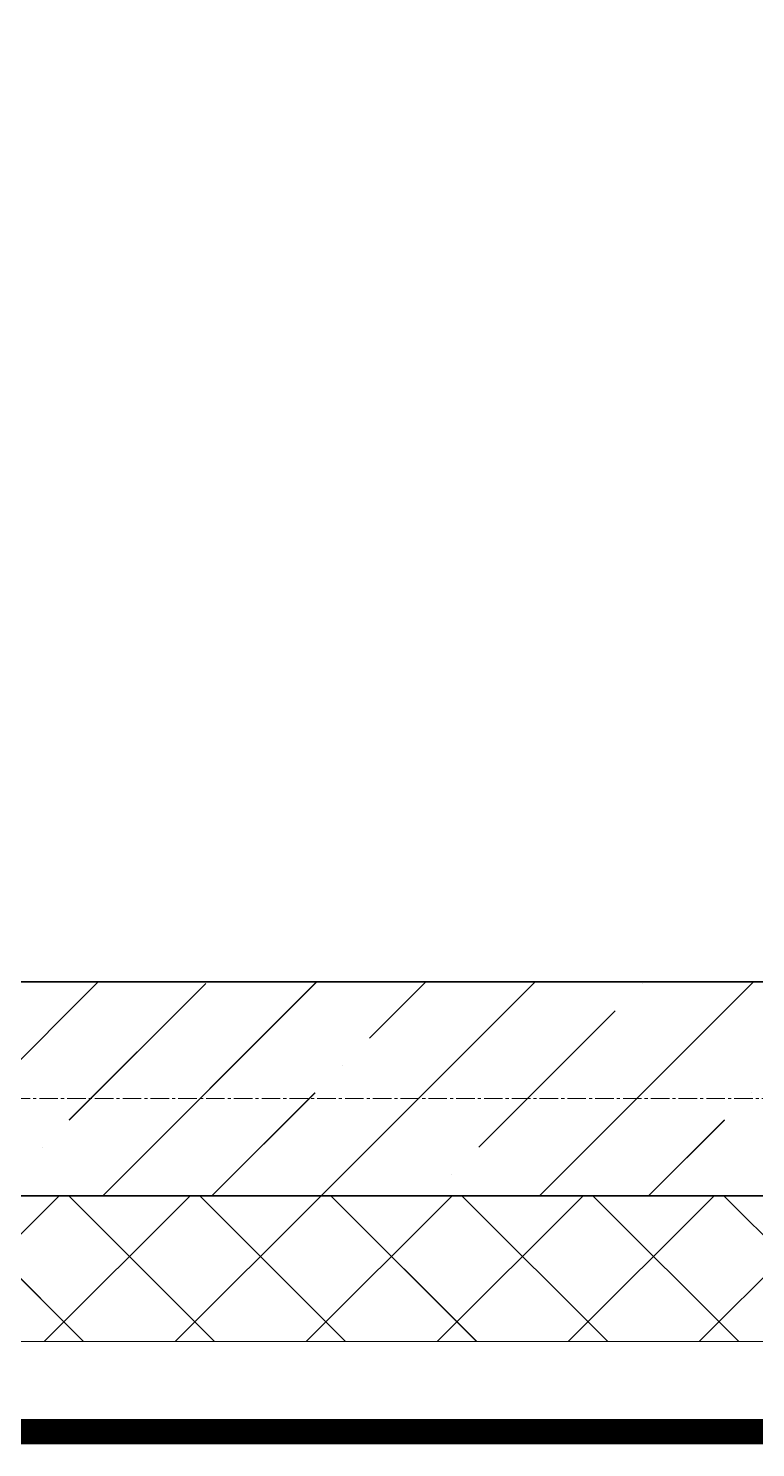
# Model space of a CAD drawing. Header units: millimetres. Extents: x 470010 to 1231400, y -134005 to 421770.
# Drawn here: x 806786 to 807533, y 135854 to 137314 of the extents above; entities that cross this region are included whole.
import ezdxf
from ezdxf.enums import TextEntityAlignment as Align

# ---------------------------------------------------------------- set-up
doc = ezdxf.new("R2010")
doc.units = ezdxf.units.MM
doc.linetypes.add('CENTER2', pattern=[28.575, 19.05, -3.175, 3.175, -3.175])
doc.linetypes.add('DASHED', pattern=[19.05, 12.7, -6.35])
doc.layers.get('Defpoints').update_dxf_attribs({"color": 140})
doc.layers.add('АР_Делит', color=120, linetype='Continuous', lineweight=0, plot=False)
for name, color, linetype, lineweight in [('АР_Стены ЖБ', 7, 'Continuous', 35), ('АР_Тонкая', 254, 'Continuous', 5), ('АР_Утеплитель', 31, 'Continuous', 0), ('АР_Штриховка', 8, 'Continuous', 0)]:
    doc.layers.add(name, color=color, linetype=linetype, lineweight=lineweight)
doc.layers.add('РД_Оси_100', color=7, linetype='Continuous', lineweight=0, true_color=0x525252)
doc.styles.add('style1', font='ARIALN.TTF')

# ---------------------------------------------------------------- blocks, each defined once
blk = doc.blocks.new('СОШ_2200_АР_ОСИ_М100_28.05.24')
at = {"layer": 'АР_Делит', "color": 251, "linetype": 'DASHED', "true_color": 0x636466}
blk.add_lwpolyline([(114955, 135155), (114955, -355), (93595.036, -355), (93595.036, 13855), (94145, 13855), (94145, 68320), (66055, 68320), (66055, 13857.73), (83455, 13857.73), (83455, -355), (45245, -355), (45245, 13145), (44695, 13145), (44695, 26755), (45245, 26755), (45245, 68320), (20455, 68320), (20455, 26755), (27955, 26755), (27955, 13145), (-355, 13145), (-355, 100855)], dxfattribs=at)
at = {"layer": 'РД_Оси_100', "color": 251, "linetype": 'CENTER2', "true_color": 0x636466}
blk.add_line((-5954.958, 13500), (29555, 13500), dxfattribs=at)
blk = doc.blocks.new('A$C9108343f')
at = {"layer": 'АР_Стены ЖБ', "color": 18, "linetype": 'Continuous', "lineweight": 35, "true_color": 0x000000}
for p, q in [((147504.1, 236699.5), (140924.1, 236699.5)), ((140924.1, 236479.5), (147504.1, 236479.5))]:
    blk.add_line(p, q, dxfattribs=at)
at = {"layer": 'АР_Тонкая', "color": 18, "linetype": 'Continuous', "lineweight": 5, "true_color": 0x000000}
for p, q in [((148704.1, 236329.5), (140554.1, 236329.5)), ((140474.1, 236249.5), (148704.1, 236249.5)), ((148704.1, 236249.5), (140474.1, 236249.5)), ((140449.1, 236224.5), (148704.1, 236224.5))]:
    blk.add_line(p, q, dxfattribs=at)
at = {"layer": 'АР_Утеплитель', "color": 18, "linetype": 'Continuous', "lineweight": 0, "true_color": 0x000000}
for p, q in [((148704.1, 236479.5), (140704.1, 236479.5)), ((140554.1, 236329.5), (148704.1, 236329.5))]:
    blk.add_line(p, q, dxfattribs=at)
at = {"layer": 'АР_Штриховка', "color": 18, "linetype": 'Continuous', "lineweight": 5, "true_color": 0x000000}
for p, q in [((140924.1, 236484.5), (141139.1, 236699.5)), ((141109.3, 236557.4), (141249.6, 236697.8)), ((141143.6, 236479.5), (141363.6, 236699.5)), ((141368.1, 236479.5), (141588.1, 236699.5)), ((141418, 236641.6), (141475.9, 236699.5)), ((141592.6, 236479.5), (141812.6, 236699.5)), ((141698.6, 236697.8), (141698.6, 236697.8)), ((141530.3, 236529.4), (141670.6, 236669.7)), ((141389.9, 236613.6), (141389.9, 236613.6)), ((141255.9, 236479.5), (141361.9, 236585.5)), ((141810.9, 236585.5), (141810.9, 236585.5)), ((141704.9, 236479.5), (141782.8, 236557.4)), ((141081.3, 236529.4), (141081.3, 236529.4)), ((141502.2, 236501.3), (141502.2, 236501.3))]:
    blk.add_line(p, q, dxfattribs=at)
at = {"layer": 'АР_Штриховка', "color": 18, "linetype": 'Continuous', "lineweight": 0, "true_color": 0x000000}
for p, q in [((140948.7, 236329.5), (141098.7, 236479.5)), ((141124, 236329.5), (140974, 236479.5)), ((141083.4, 236329.5), (141233.4, 236479.5)), ((141258.7, 236329.5), (141108.7, 236479.5)), ((141218.1, 236329.5), (141368.1, 236479.5)), ((141393.4, 236329.5), (141243.4, 236479.5)), ((141352.8, 236329.5), (141502.8, 236479.5)), ((141528.1, 236329.5), (141378.1, 236479.5)), ((141487.5, 236329.5), (141637.5, 236479.5)), ((141662.8, 236329.5), (141512.8, 236479.5)), ((141622.2, 236329.5), (141772.2, 236479.5)), ((141797.5, 236329.5), (141647.5, 236479.5)), ((141756.9, 236329.5), (141906.9, 236479.5)), ((141932.2, 236329.5), (141782.2, 236479.5)), ((140459.8, 236235.2), (148704.1, 236235.2)), ((140460.8, 236236.2), (148704.1, 236236.2)), ((140461.8, 236237.2), (148704.1, 236237.2)), ((140462.8, 236238.2), (148704.1, 236238.2)), ((140463.8, 236239.2), (148704.1, 236239.2)), ((140464.8, 236240.2), (148704.1, 236240.2)), ((140465.8, 236241.2), (148704.1, 236241.2)), ((140466.8, 236242.2), (148704.1, 236242.2)), ((140467.8, 236243.2), (148704.1, 236243.2)), ((140468.8, 236244.2), (148704.1, 236244.2)), ((140469.8, 236245.2), (148704.1, 236245.2)), ((140470.8, 236246.2), (148704.1, 236246.2)), ((140471.8, 236247.2), (148704.1, 236247.2)), ((140472.8, 236248.2), (148704.1, 236248.2)), ((140473.8, 236249.2), (148704.1, 236249.2)), ((140449.8, 236225.2), (148704.1, 236225.2)), ((140450.8, 236226.2), (148704.1, 236226.2)), ((140451.8, 236227.2), (148704.1, 236227.2)), ((140452.8, 236228.2), (148704.1, 236228.2)), ((140453.8, 236229.2), (148704.1, 236229.2)), ((140454.8, 236230.2), (148704.1, 236230.2)), ((140455.8, 236231.2), (148704.1, 236231.2)), ((140456.8, 236232.2), (148704.1, 236232.2)), ((140457.8, 236233.2), (148704.1, 236233.2)), ((140458.8, 236234.2), (148704.1, 236234.2))]:
    blk.add_line(p, q, dxfattribs=at)
at = {"layer": 'РД_Оси_100'}
blk.add_blockref('СОШ_2200_АР_ОСИ_М100_28.05.24', (140804.1, 223079.5), dxfattribs=at)
at = {"layer": 'Defpoints', "color": 18, "true_color": 0x000000, "style": 'style1'}
for p in [(143949.3, 316089.1), (143975, 281639.5), (143890.4, 273244.7), (143840, 264276.8), (143967.8, 254892.4), (12252, 104178.1), (12382.6, 96023.1)]:
    blk.add_attdef('АР-ПОМЕЩЕНИЕ:НАИМЕНОВАНИЕ', text='', height=100, dxfattribs=at).set_placement(p, align=Align.MIDDLE)
at = {"layer": 'Defpoints', "color": 18, "true_color": 0x000000, "style": 'style1', "flags": 8}
for p in [(143951.3, 279099.1), (143848.3, 269251.1), (143875.3, 260094.2), (144049.7, 250824.7), (163419.3, 238153.4), (155897.5, 237966), (183037.2, 237966), (143342.9, 237876.2)]:
    blk.add_attdef('АР-ПОМЕЩЕНИЕ:НАИМЕНОВАНИЕ', text='', height=100, dxfattribs=at).set_placement(p, align=Align.MIDDLE)

msp = doc.modelspace()

# ---------------------------------------------------------------- linework, layer by layer
at = {"layer": 'АР_Стены ЖБ', "color": 18, "linetype": 'Continuous', "lineweight": 35, "true_color": 0x000000}
for p, q in [((813222.706, 136333.251), (806642.706, 136333.251)), ((806642.706, 136113.251), (813222.706, 136113.251))]:
    msp.add_line(p, q, dxfattribs=at)
at = {"layer": 'АР_Тонкая', "color": 18, "linetype": 'Continuous', "lineweight": 5, "true_color": 0x000000}
for p, q in [((814422.706, 135963.251), (806272.706, 135963.251)), ((806192.706, 135883.251), (814422.706, 135883.251)), ((814422.706, 135883.251), (806192.706, 135883.251)), ((806167.706, 135858.251), (814422.706, 135858.251))]:
    msp.add_line(p, q, dxfattribs=at)
at = {"layer": 'АР_Утеплитель', "color": 18, "linetype": 'Continuous', "lineweight": 0, "true_color": 0x000000}
for p, q in [((814422.706, 136113.251), (806422.706, 136113.251)), ((806272.706, 135963.251), (814422.706, 135963.251))]:
    msp.add_line(p, q, dxfattribs=at)
at = {"layer": 'АР_Штриховка', "color": 18, "linetype": 'Continuous', "lineweight": 5, "true_color": 0x000000}
for p, q in [((806642.706, 136118.23), (806857.726, 136333.251)), ((806827.926, 136191.197), (806968.242, 136331.513)), ((806862.233, 136113.251), (807082.233, 136333.251)), ((807086.739, 136113.251), (807306.739, 136333.251)), ((807136.622, 136275.387), (807194.486, 136333.251)), ((807311.245, 136113.251), (807531.245, 136333.251)), ((807248.875, 136163.133), (807389.192, 136303.45)), ((806974.486, 136113.251), (807080.495, 136219.26)), ((807423.499, 136113.251), (807501.445, 136191.197))]:
    msp.add_line(p, q, dxfattribs=at)
at = {"layer": 'АР_Штриховка', "color": 18, "linetype": 'Continuous', "lineweight": 0, "true_color": 0x000000}
for p, q in [((806667.331, 135963.251), (806817.331, 136113.251)), ((806842.591, 135963.251), (806692.591, 136113.251)), ((806802.035, 135963.251), (806952.035, 136113.251)), ((806977.295, 135963.251), (806827.295, 136113.251)), ((806936.739, 135963.251), (807086.739, 136113.251)), ((807111.998, 135963.251), (806961.998, 136113.251)), ((807071.443, 135963.251), (807221.443, 136113.251)), ((807246.702, 135963.251), (807096.702, 136113.251)), ((807206.147, 135963.251), (807356.147, 136113.251)), ((807381.406, 135963.251), (807231.406, 136113.251)), ((807340.851, 135963.251), (807490.851, 136113.251)), ((807516.11, 135963.251), (807366.11, 136113.251)), ((807475.554, 135963.251), (807625.554, 136113.251)), ((807650.814, 135963.251), (807500.814, 136113.251)), ((806187.455, 135878), (814422.706, 135878)), ((806188.455, 135879), (814422.706, 135879)), ((806189.455, 135880), (814422.706, 135880)), ((806190.455, 135881), (814422.706, 135881)), ((806191.455, 135882), (814422.706, 135882)), ((806192.455, 135883), (814422.706, 135883)), ((806172.455, 135863), (814422.706, 135863)), ((806173.455, 135864), (814422.706, 135864)), ((806174.455, 135865), (814422.706, 135865)), ((806175.455, 135866), (814422.706, 135866)), ((806176.455, 135867), (814422.706, 135867)), ((806177.455, 135868), (814422.706, 135868)), ((806178.455, 135869), (814422.706, 135869)), ((806179.455, 135870), (814422.706, 135870)), ((806180.455, 135871), (814422.706, 135871)), ((806181.455, 135872), (814422.706, 135872)), ((806182.455, 135873), (814422.706, 135873)), ((806183.455, 135874), (814422.706, 135874)), ((806184.455, 135875), (814422.706, 135875)), ((806185.455, 135876), (814422.706, 135876)), ((806186.455, 135877), (814422.706, 135877)), ((806168.455, 135859), (814422.706, 135859)), ((806169.455, 135860), (814422.706, 135860)), ((806170.455, 135861), (814422.706, 135861)), ((806171.455, 135862), (814422.706, 135862))]:
    msp.add_line(p, q, dxfattribs=at)

# ---------------------------------------------------------------- block references
msp.add_blockref('A$C9108343f', (665718.612, -100366.242))
at = {"layer": 'РД_Оси_100'}
msp.add_blockref('СОШ_2200_АР_ОСИ_М100_28.05.24', (806522.706, 122713.251), dxfattribs=at)

doc.saveas('drawing.dxf')
